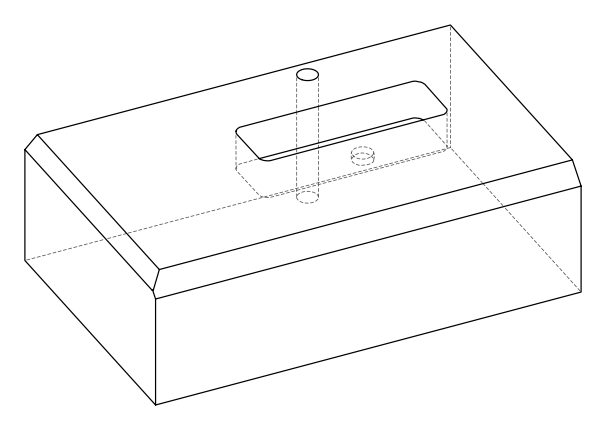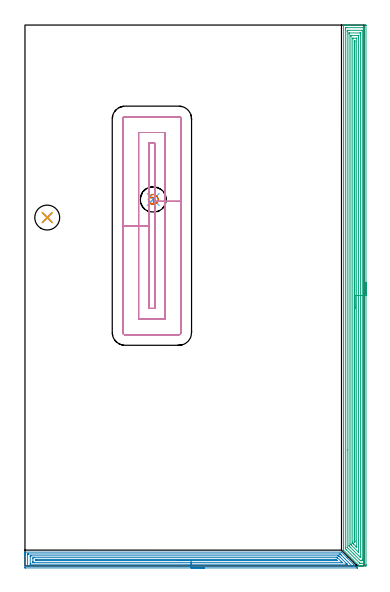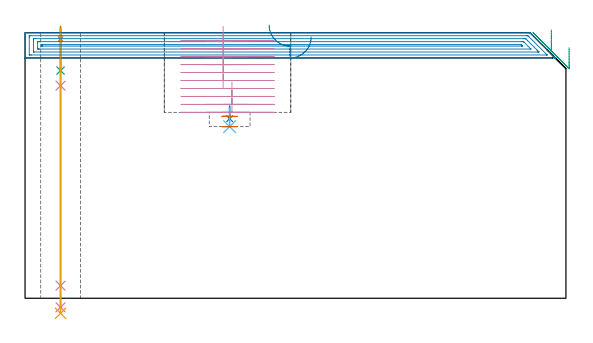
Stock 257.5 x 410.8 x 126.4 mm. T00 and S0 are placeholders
(PLAN: 10 operations, 7 tool changes, 56.2 min)
(1 SPOT_DRILL | STEP1HOLE | NXT0321_9005460120000 | 0.05 min | 182 mm3)
(2 SPOT_DRILL_1 | STEP1POCKET | NXT0321_9005460120000 | 0.06 min | 4453 mm3)
(3 DRILL_BLIND_HOLE_INTO_CENTER | STEP1HOLE | NXT0301_128 | 0.08 min | 1725 mm3)
(4 GUN_DRILL_THROUGH_HOLE | STEP1HOLE | UGT0307_009 | 0.63 min | 12340 mm3)
(5 DRILL_TO_ENLARGE_THROUGH_HOLE | STEP1HOLE | UGT0301_257 | 0.54 min | 21160 mm3)
(6 DRILL_BLIND_HOLE_INTO_CENTER_1 | STEP1POCKET | NXT0301_128 | 0.04 min | 461 mm3)
(7 MILL_ROUGH_BLIND_HOLE_CONTOUR | STEP1POCKET | UGT0201_129 | Spiral | 0.32 min | 3754 mm3)
(8 AREA_MILL | FG_CHAMFER_SURFACE | UGT0205_001 | 10.06 min | 18486 mm3)
(9 AREA_MILL_1 | FG_CHAMFER_SURFACE_1 | UGT0205_001 | 22.95 min | 59173 mm3)
(10 MILL_RECTANGULAR_POCKET | POCKET_RECTANGULAR_STRAIGHT | NXT0201_012 | Follow Part, ap 4, ae 75% | 21.49 min | 404682 mm3)
(TOOL NXT0321_9005460120000 | NC Spot Drill, 142deg, 12mm, Carbide, Uncoated | D12 PA142 FL30 Z2)
(TOOL NXT0301_128 | Carbide Drill 12mm [861.1-1200-036A1-GP GC34] | D12 PA150 FL37.4 Z2)
(TOOL UGT0307_009 | Gun Drill 12 mm | D12 PA130 FL24 Z1)
(TOOL UGT0301_257 | Twist Drill 18.9 mm | D18.9 PA118 FL135 Z2)
(TOOL UGT0201_129 | Carbide End Mill 11.9 | D11.9 FL15 Z4)
(TOOL UGT0205_001 | Chamfer Mill 20 x 3 x 45 deg. | D20 FL50 Z2)
(TOOL NXT0201_012 | ENDMILL 16mm [2P460-1600-NA 1630] | D16 FL38 Z6)
(OP 1 SPOT_DRILL)
G17 G21 G94 G90
T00 M6
G54
G17 G0 G90 X16.9 Y264.6 S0 M3
G43 Z136.4 H0
G94 G81 G98 Z123.4 F250. R129.4
G80
M5
M2
(OP 2 SPOT_DRILL_1)
G17 G21 G94 G90
T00 M6
G54
G17 G0 G90 X97.4 Y278.3 S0 M3
G43 Z136.4 H0
G94 G81 G98 Z85.5 F250. R91.5
G80
M5
M2
(OP 3 DRILL_BLIND_HOLE_INTO_CENTER)
G17 G21 G94 G90
T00 M6
G54
G17 G0 G90 X16.9 Y264.6 S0 M3
G43 Z136.4 H1
G94 G81 G98 Z108.4 F250. R128.4
G80
M5
M2
(OP 4 GUN_DRILL_THROUGH_HOLE)
G17 G21 G94 G90
T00 M6
G54
G17 G0 G90 X16.9 Y264.6 M8
G43 Z136.4 H0
Z122.056
S716 M3
G94 G1 Z101.21 F125. M26
G4 X.084
Z6. F250.
G4 X.084
Z-4.298 F125.
G4 X.084
M5
M9
G0 Z122.056
Z136.4
M2
(OP 5 DRILL_TO_ENLARGE_THROUGH_HOLE)
G17 G21 G94 G90
T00 M6
G54
G17 G0 G90 X16.9 Y264.6 S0 M3
G43 Z136.4 H0
G94 G73 G98 Z-7.178 F250. Q16.697 R128.4
G80
M5
M2
(OP 6 DRILL_BLIND_HOLE_INTO_CENTER_1)
G17 G21 G94 G90
T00 M6
G54
G17 G0 G90 X97.4 Y278.3 S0 M3
G43 Z136.4 H1
G94 G81 G98 Z81.7 F250. R90.5
G80
M5
M2
(OP 7 MILL_ROUGH_BLIND_HOLE_CONTOUR)
G17 G21 G94 G90
T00 M6
G54
G17 G0 G90 X97.4 Y278.3 S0 M3
G43 Z136.4 H0
Z86.6
G94 G3 X97.939 Y279.122 R0.588 F250.
X96.654 Y280.02 R1.496
X94.2 Y278.472 R2.493
X94.837 Y275.562 R2.628
X100.138 Y275.737 R3.75
X94.837 Y275.562 R-3.75
X97.487 Y275.65 R1.875
X97.4 Y278.3 R1.875
G0 Z81.7
G3 X97.939 Y279.122 R0.588
X96.654 Y280.02 R1.496
X94.2 Y278.472 R2.493
X94.837 Y275.562 R2.628
X100.138 Y275.737 R3.75
X94.837 Y275.562 R-3.75
X97.487 Y275.65 R1.875
X97.4 Y278.3 R1.875
G0 Z136.4
M5
M2
(OP 8 AREA_MILL)
G17 G21 G94 G90
T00 M6
G54
G17 G0 G90 X136.2 Y-1.5 S1061 M3
G43 Z136.4 H0
Z124.4
G94 G1 X136.162 Z123.528 F250.
X136.048 Z122.664
X135.859 Z121.812
X135.597 Z120.98
X135.263 Z120.174
X134.86 Z119.4
X134.391 Z118.664
X133.86 Z117.972
X133.271 Z117.329
X132.628 Z116.74
X131.936 Z116.208
X131.2 Z115.74
X130.426 Z115.337
X129.62 Z115.003
X128.788 Z114.741
X127.936 Z114.552
X127.072 Z114.438
X126.2 Z114.4
X0.624
X0.06 Y-1.495 Z114.403
X0.01 Y-1.492 Z114.406
X0. Y-1.435 Z114.462
Y7.554 Z123.449
Y8.081 Z123.978
Y8.427 Z124.323
Y8.954 Z124.85
Y9.299 Z125.194
Y9.991 Z125.891
Y10.24 Z126.14
X0.003 Y10.372 Z126.265
X0.01 Y10.498 Z126.389
X0.177 Y10.5 Z126.4
X240.157
X240.395 Y10.496 Z126.39
X240.532 Y10.368 Z126.268
X244.655 Y6.245 Z122.144
X249.541 Y1.359 Z117.258
X251.638 Y-0.736 Z115.16
X251.776 Y-0.875 Z115.023
X251.931 Y-1.029 Z114.868
X252.074 Y-1.172 Z114.723
X252.223 Y-1.322 Z114.576
X252.38 Y-1.479 Z114.418
X252.39 Y-1.497 Z114.401
Y-1.499 Z114.399
X252.335 Y-1.5 Z114.4
X252.223
X126.2
Y-0.086 Z115.814
X3.087
X2.412 Y-0.085 Z115.815
X2.19 Y-0.083 Z115.817
X2.058 Y-0.079 Z115.821
X2.009 Y-0.07 Z115.83
X2.007 Y-0.042 Z115.858
X2.001 Y0.101 Z116.001
X2. Y8.427 Z124.327
X2.001 Y8.828 Z124.728
X2.004 Y8.963 Z124.863
X2.01 Y9.068 Z124.968
X2.018 Y9.08 Z124.98
X2.033 Y9.082 Z124.982
X2.074 Y9.084 Z124.984
X2.412 Y9.086 Z124.986
X2.63
X238.589 Y9.085 Z124.985
X239.263 Y9.08 Z124.98
X239.354 Y9.079 Z124.979
X239.449 Y8.99 Z124.89
X239.645 Y8.801 Z124.701
X240.023 Y8.427 Z124.327
X240.157 Y8.294 Z124.194
X248.201 Y0.248 Z116.148
X248.487 Y-0.046 Z115.854
X248.513 Y-0.074 Z115.826
X248.493 Y-0.079 Z115.821
X248.397 Y-0.082 Z115.818
X248.201 Y-0.085 Z115.815
X126.2 Y-0.086 Z115.814
Y1.328 Z117.228
X4.319 Y1.329 Z117.229
X4.199 Y1.33 Z117.23
X4.079 Y1.333 Z117.233
X4.01 Y1.336 Z117.236
X4.006 Y1.381 Z117.281
X4.003 Y1.446 Z117.346
X4. Y1.64 Z117.54
Y6.876 Z122.776
X4.007 Y7.554 Z123.454
X4.01 Y7.65 Z123.55
X4.015 Y7.665 Z123.565
X4.04 Y7.668 Z123.568
X4.08 Y7.67 Z123.57
X4.199 Y7.671 Z123.571
X4.973 Y7.672 Z123.572
X237.475 Y7.671 Z123.571
X238.254 Y7.667 Z123.567
X238.305 Y7.665 Z123.565
X238.369 Y7.622 Z123.522
X238.441 Y7.554 Z123.454
X239.263 Y6.738 Z122.638
X243.732 Y2.269 Z118.169
X244.551 Y1.446 Z117.346
X244.626 Y1.366 Z117.266
X244.638 Y1.335 Z117.235
X244.626 Y1.334 Z117.234
X243.852 Y1.329 Z117.229
X126.2 Y1.328 Z117.228
Y2.743 Z118.643
X6.88
X6.443 Y2.746 Z118.646
X6.144 Y2.75 Z118.65
X6.01 Y2.772 Z118.672
X6. Y3.178 Z119.078
Y3.191 Z119.091
Y5.796 Z121.696
X6.01 Y6.232 Z122.132
X6.428 Y6.251 Z122.151
X6.88 Y6.255 Z122.155
X7.315 Y6.257 Z122.157
X236.582
X237.019 Y6.254 Z122.154
X237.244 Y6.25 Z122.15
X237.303 Y6.237 Z122.137
X237.38 Y6.166 Z122.066
X237.475 Y6.075 Z121.975
X240.678 Y2.872 Z118.772
X240.772 Y2.774 Z118.674
X240.794 Y2.747 Z118.647
Y2.746 Z118.646
X240.769 Y2.744 Z118.644
X240.616 Y2.743 Z118.643
X126.2
Y4.157 Z120.057
X8.237
X8.07 Y4.159 Z120.059
X8.029 Y4.161 Z120.061
X8.014 Y4.163 Z120.063
X8.01 Y4.172 Z120.072
X8.007 Y4.228 Z120.128
X8.003 Y4.713 Z120.613
X8.01 Y4.793 Z120.693
X8.015 Y4.836 Z120.736
X8.052 Y4.838 Z120.738
X8.233 Y4.841 Z120.741
X8.597 Y4.843 Z120.743
X8.668
X235.784
X236.135 Y4.839 Z120.739
X236.221 Y4.836 Z120.736
X236.259 Y4.831 Z120.731
X236.288 Y4.806 Z120.706
X236.368 Y4.729 Z120.629
X236.582 Y4.52 Z120.42
X236.842 Y4.257 Z120.157
X236.885 Y4.21 Z120.11
X236.923 Y4.168 Z120.068
X236.876 Y4.164 Z120.064
X236.582 Y4.158 Z120.058
X236.486 Y4.157 Z120.057
X126.2
X125.328 Z120.095
X124.463 Z120.209
X123.612 Z120.398
X122.78 Z120.66
X121.974 Z120.994
X121.2 Z121.397
X120.464 Z121.865
X119.772 Z122.396
X119.129 Z122.986
X118.54 Z123.629
X118.008 Z124.321
X117.54 Z125.057
X117.137 Z125.831
X116.803 Z126.637
X116.541 Z127.469
X116.352 Z128.32
X116.238 Z129.185
X116.2 Z130.057
G0 Z136.4
M5
M2
(OP 9 AREA_MILL_1)
G17 G21 G94 G90
T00 M6
G54
G17 G0 G90 X259. Y215.4 S1061 M3
G43 Z136.4 H0
Z119.3
G94 G1 Y215.362 Z118.428 F250.
Y215.248 Z117.564
Y215.059 Z116.712
Y214.797 Z115.88
Y214.463 Z115.074
Y214.06 Z114.3
Y213.592 Z113.564
Y213.06 Z112.872
Y212.471 Z112.229
Y211.828 Z111.64
Y211.136 Z111.109
Y210.4 Z110.64
Y209.626 Z110.237
Y208.82 Z109.903
Y207.988 Z109.641
Y207.136 Z109.452
Y206.272 Z109.338
Y205.4 Z109.3
Y0.968
X258.999 Y0.63 Z109.301
X258.993 Y0.081 Z109.304
X258.991 Y0.008 Z109.305
X258.448 Y0. Z109.848
X256.671 Z111.624
X256.145 Z112.152
X255.782 Z112.514
X255.256 Z113.039
X254.893 Z113.401
X254.005 Y0.001 Z114.293
X253.908 Y0.003 Z114.389
X253.87 Y0.034 Z114.429
X253.537 Y0.363 Z114.763
X253.116 Y0.782 Z115.181
X242.108 Y11.792 Z126.192
X241.996 Y11.907 Z126.303
X241.904 Y12.005 Z126.389
X241.9 Y12.254 Z126.4
Y410.617
X241.903 Y410.791 Z126.388
X241.944 Y410.8 Z126.347
X242.351 Z125.948
X242.614 Z125.685
X243.341 Z124.954
X244.593 Z123.704
X246.007 Z122.289
X258.448 Z109.85
X258.713 Y410.798 Z109.585
X258.992 Y410.79 Z109.306
X258.999 Y410.509 Z109.299
X259. Y205.4 Z109.3
X257.586 Z110.714
Y3.312
X257.585 Y2.418 Z110.715
X257.584 Y2.393 Z110.716
X257.559 Y2.01 Z110.741
X257.084 Y2.002 Z111.216
X255.309 Y2. Z112.991
X254.893 Y2.001 Z113.407
X254.416 Y2.004 Z113.884
X254.371 Y2.01 Z113.929
X254.223 Y2.139 Z114.077
X254.078 Y2.275 Z114.222
X254.005 Y2.346 Z114.295
X244.096 Y12.254 Z124.204
X243.341 Y13.021 Z124.959
X243.32 Y13.149 Z124.98
X243.317 Y13.172 Z124.983
X243.314 Y14.043 Z124.986
Y407.488
X243.315 Y408.382 Z124.985
X243.316 Y408.407 Z124.984
X243.341 Y408.79 Z124.959
X243.816 Y408.797 Z124.484
X244.229 Y408.799 Z124.071
X244.703 Y408.8 Z123.597
X256.671 Y408.799 Z111.629
X257.146 Y408.797 Z111.154
X257.559 Y408.79 Z110.741
X257.584 Y408.382 Z110.716
X257.585 Y408.356 Z110.715
X257.586 Y407.488 Z110.714
Y404.33
Y205.4
X256.172 Z112.128
X256.171 Y5.101 Z112.129
X256.17 Y4.71 Z112.13
X256.167 Y4.207 Z112.133
X256.164 Y4.02 Z112.136
X255.981 Y4.006 Z112.319
X255.782 Y4.003 Z112.518
X255.097 Y4.002 Z113.203
X254.893 Y4.007 Z113.407
X254.826 Y4.01 Z113.474
X254.784 Y4.027 Z113.516
X254.746 Y4.062 Z113.554
X254.594 Y4.207 Z113.706
X249.674 Y9.125 Z118.626
X245.118 Y13.682 Z123.182
X244.762 Y14.043 Z123.538
X244.738 Y14.073 Z123.562
X244.735 Y14.094 Z123.565
X244.731 Y14.141 Z123.569
X244.729 Y14.239 Z123.571
X244.728 Y88.111 Z123.572
X244.729 Y405.699 Z123.571
X244.73 Y406.09 Z123.57
X244.733 Y406.593 Z123.567
X244.735 Y406.78 Z123.565
X244.919 Y406.794 Z123.381
X245.118 Y406.797 Z123.182
X245.802 Y406.8 Z122.498
X246.007 Z122.293
X255.782 Y406.799 Z112.518
X255.987 Y406.797 Z112.313
X256.124 Y406.792 Z112.176
X256.165 Y406.789 Z112.135
X256.167 Y406.771 Z112.133
X256.169 Y406.724 Z112.131
X256.171 Y406.593 Z112.129
X256.172 Y205.4 Z112.128
X254.757 Z113.543
Y7.026
X254.756 Y6.889 Z113.544
X254.752 Y6.624 Z113.548
X254.75 Y6.511 Z113.55
X254.68 Y6.577 Z113.62
X254.361 Y6.889 Z113.939
X247.206 Y14.043 Z121.094
X246.895 Y14.356 Z121.405
X246.323 Y14.937 Z121.977
X246.15 Y15.131 Z122.15
X246.147 Y15.316 Z122.153
X246.143 Y15.694 Z122.157
Y403.911
X246.147 Y404.664 Z122.153
X246.15 Y404.774 Z122.15
X246.155 Y404.791 Z122.145
X246.178 Y404.794 Z122.122
X246.233 Y404.797 Z122.067
X246.454 Y404.799 Z121.846
X254.448 Z113.852
X254.667 Y404.797 Z113.633
X254.722 Y404.794 Z113.578
X254.745 Y404.791 Z113.555
X254.75 Y404.778 Z113.55
X254.752 Y404.703 Z113.548
X254.757 Y404.048 Z113.543
Y403.911
Y205.4
X253.343 Z114.957
X253.342 Y10.466 Z114.958
X253.341 Y10.397 Z114.959
X253.339 Y10.378 Z114.961
X253.337 Y10.373 Z114.963
X253.306 Y10.399 Z114.994
X253.233 Y10.466 Z115.067
X247.784 Y15.915 Z120.516
X247.586 Y16.122 Z120.714
X247.564 Y16.146 Z120.736
X247.561 Y16.223 Z120.739
X247.558 Y16.344 Z120.742
X247.557 Y16.497 Z120.743
Y16.725
Y402.351
X247.558 Y402.58 Z120.742
X247.561 Y402.732 Z120.739
X247.564 Y402.781 Z120.736
X247.576 Y402.79 Z120.724
X247.616 Y402.794 Z120.684
X247.784 Y402.798 Z120.516
X247.999 Y402.8 Z120.301
X253.116 Y402.799 Z115.184
X253.334 Y402.798 Z114.966
X253.34 Y402.792 Z114.96
X253.342 Y402.79 Z114.958
X253.343 Y402.122 Z114.957
Y401.894
Y205.4
X251.929 Z116.371
X251.928 Y14.343 Z116.372
X251.927 Y14.258 Z116.373
X251.926 Y14.235 Z116.374
X251.879 Y14.277 Z116.421
X251.715 Y14.436 Z116.585
X251.465 Y14.683 Z116.835
X251.339 Y14.809 Z116.961
X249.561 Y16.586 Z118.739
X249.423 Y16.725 Z118.877
X249.283 Y16.869 Z119.017
X248.999 Y17.16 Z119.301
X248.978 Y17.211 Z119.322
X248.975 Y17.246 Z119.325
X248.973 Y17.318 Z119.327
X248.972 Y17.619 Z119.328
X248.971 Y18.213 Z119.329
Y400.334
X248.973 Y400.631 Z119.327
X248.976 Y400.778 Z119.324
X248.977 Y400.789 Z119.323
X248.992 Y400.792 Z119.308
X249.032 Y400.797 Z119.268
X249.099 Y400.8 Z119.201
X251.766 Y400.798 Z116.534
X251.907 Y400.792 Z116.393
X251.92 Y400.79 Z116.38
X251.922 Y400.777 Z116.378
X251.926 Y400.731 Z116.374
X251.928 Y400.635 Z116.372
X251.929 Y205.4 Z116.371
X250.515 Z117.785
X250.514 Y18.449 Z117.786
X250.513 Y18.384 Z117.787
X250.508 Y18.254 Z117.792
X250.496 Y18.112 Z117.804
X250.45 Y18.156 Z117.85
X250.41 Y18.199 Z117.89
X250.392 Y18.235 Z117.908
X250.389 Y18.319 Z117.911
X250.386 Y18.449 Z117.914
X250.385 Y25.318 Z117.915
X250.386 Y398.546 Z117.914
Y398.61
X250.388 Y398.676 Z117.912
X250.394 Y398.79 Z117.906
X250.45 Y398.794 Z117.85
X250.485 Y398.793 Z117.815
X250.502 Y398.791 Z117.798
X250.508 Y398.74 Z117.792
X250.513 Y398.611 Z117.787
X250.514 Y398.546 Z117.786
X250.515 Y205.4 Z117.785
Y204.528 Z117.823
Y203.664 Z117.937
Y202.812 Z118.126
Y201.98 Z118.388
Y201.174 Z118.722
Y200.4 Z119.125
Y199.664 Z119.594
Y198.972 Z120.125
Y198.329 Z120.714
Y197.74 Z121.357
Y197.208 Z122.05
Y196.74 Z122.785
Y196.337 Z123.559
Y196.003 Z124.365
Y195.741 Z125.197
Y195.552 Z126.049
Y195.438 Z126.914
Y195.4 Z127.785
G0 Z136.4
M5
M2
(OP 10 MILL_RECTANGULAR_POCKET)
G17 G21 G94 G90
T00 M6
G54
G17 G0 G90 X94.3 Y283.741 S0 M3
G43 Z136.4 H1
Z129.4
G94 G1 Y258.4 Z122.61 F250.
Y195.6 F500.
X98.5
Y321.2
X94.3
Y258.4
X86.3
Y187.6
X106.5
Y329.2
X86.3
Y258.4
X74.3
Y177.3
G3 X76. Y175.6 R1.7
G1 X116.8
G3 X118.5 Y177.3 R1.7
G1 Y339.5
G3 X116.8 Y341.2 R1.7
G1 X76.
G3 X74.3 Y339.5 R1.7
G1 Y258.4
Y257.4
G0 X94.3 Y283.741 Z125.61
G1 Y258.4 Z118.82 F250.
Y195.6 F500.
X98.5
Y321.2
X94.3
Y258.4
X86.3
Y187.6
X106.5
Y329.2
X86.3
Y258.4
X74.3
Y177.3
G3 X76. Y175.6 R1.7
G1 X116.8
G3 X118.5 Y177.3 R1.7
G1 Y339.5
G3 X116.8 Y341.2 R1.7
G1 X76.
G3 X74.3 Y339.5 R1.7
G1 Y258.4
Y257.4
G0 X94.3 Y283.741 Z121.82
G1 Y258.4 Z115.03 F250.
Y195.6 F500.
X98.5
Y321.2
X94.3
Y258.4
X86.3
Y187.6
X106.5
Y329.2
X86.3
Y258.4
X74.3
Y177.3
G3 X76. Y175.6 R1.7
G1 X116.8
G3 X118.5 Y177.3 R1.7
G1 Y339.5
G3 X116.8 Y341.2 R1.7
G1 X76.
G3 X74.3 Y339.5 R1.7
G1 Y258.4
Y257.4
G0 X94.3 Y283.741 Z118.03
G1 Y258.4 Z111.24 F250.
Y195.6 F500.
X98.5
Y321.2
X94.3
Y258.4
X86.3
Y187.6
X106.5
Y329.2
X86.3
Y258.4
X74.3
Y177.3
G3 X76. Y175.6 R1.7
G1 X116.8
G3 X118.5 Y177.3 R1.7
G1 Y339.5
G3 X116.8 Y341.2 R1.7
G1 X76.
G3 X74.3 Y339.5 R1.7
G1 Y258.4
Y257.4
G0 X94.3 Y283.741 Z114.24
G1 Y258.4 Z107.45 F250.
Y195.6 F500.
X98.5
Y321.2
X94.3
Y258.4
X86.3
Y187.6
X106.5
Y329.2
X86.3
Y258.4
X74.3
Y177.3
G3 X76. Y175.6 R1.7
G1 X116.8
G3 X118.5 Y177.3 R1.7
G1 Y339.5
G3 X116.8 Y341.2 R1.7
G1 X76.
G3 X74.3 Y339.5 R1.7
G1 Y258.4
Y257.4
G0 X94.3 Y283.741 Z110.45
G1 Y258.4 Z103.66 F250.
Y195.6 F500.
X98.5
Y321.2
X94.3
Y258.4
X86.3
Y187.6
X106.5
Y329.2
X86.3
Y258.4
X74.3
Y177.3
G3 X76. Y175.6 R1.7
G1 X116.8
G3 X118.5 Y177.3 R1.7
G1 Y339.5
G3 X116.8 Y341.2 R1.7
G1 X76.
G3 X74.3 Y339.5 R1.7
G1 Y258.4
Y257.4
G0 X94.3 Y283.741 Z106.66
G1 Y258.4 Z99.87 F250.
Y195.6 F500.
X98.5
Y321.2
X94.3
Y258.4
X86.3
Y187.6
X106.5
Y329.2
X86.3
Y258.4
X74.3
Y177.3
G3 X76. Y175.6 R1.7
G1 X116.8
G3 X118.5 Y177.3 R1.7
G1 Y339.5
G3 X116.8 Y341.2 R1.7
G1 X76.
G3 X74.3 Y339.5 R1.7
G1 Y258.4
Y257.4
G0 X98.5 Y304.925 Z102.87
G1 Y279.584 Z96.08 F250.
Y321.2 F500.
X94.3
Y195.6
X98.5
Y277.025
X106.5
Y329.2
X86.3
Y187.6
X106.5
Y277.025
X118.5
Y339.5
G3 X116.8 Y341.2 R1.7
G1 X76.
G3 X74.3 Y339.5 R1.7
G1 Y177.3
G3 X76. Y175.6 R1.7
G1 X116.8
G3 X118.5 Y177.3 R1.7
G1 Y277.025
Y278.025
G0 X98.5 Y304.925 Z99.08
G1 Y279.584 Z92.29 F250.
Y321.2 F500.
X94.3
Y195.6
X98.5
Y277.024
X106.5
Y329.2
X86.3
Y187.6
X106.5
Y277.024
X118.5
Y339.5
G3 X116.8 Y341.2 R1.7
G1 X76.
G3 X74.3 Y339.5 R1.7
G1 Y177.3
G3 X76. Y175.6 R1.7
G1 X116.8
G3 X118.5 Y177.3 R1.7
G1 Y277.024
Y278.024
G0 X98.5 Y304.922 Z95.29
G1 Y279.581 Z88.5 F250.
Y321.2 F500.
X94.3
Y195.6
X98.5
Y277.024
X106.5
Y329.2
X86.3
Y187.6
X106.5
Y277.024
X118.5
Y339.5
G3 X116.8 Y341.2 R1.7
G1 X76.
G3 X74.3 Y339.5 R1.7
G1 Y177.3
G3 X76. Y175.6 R1.7
G1 X116.8
G3 X118.5 Y177.3 R1.7
G1 Y277.024
Y278.024
G0 Z136.4
M5
M2
